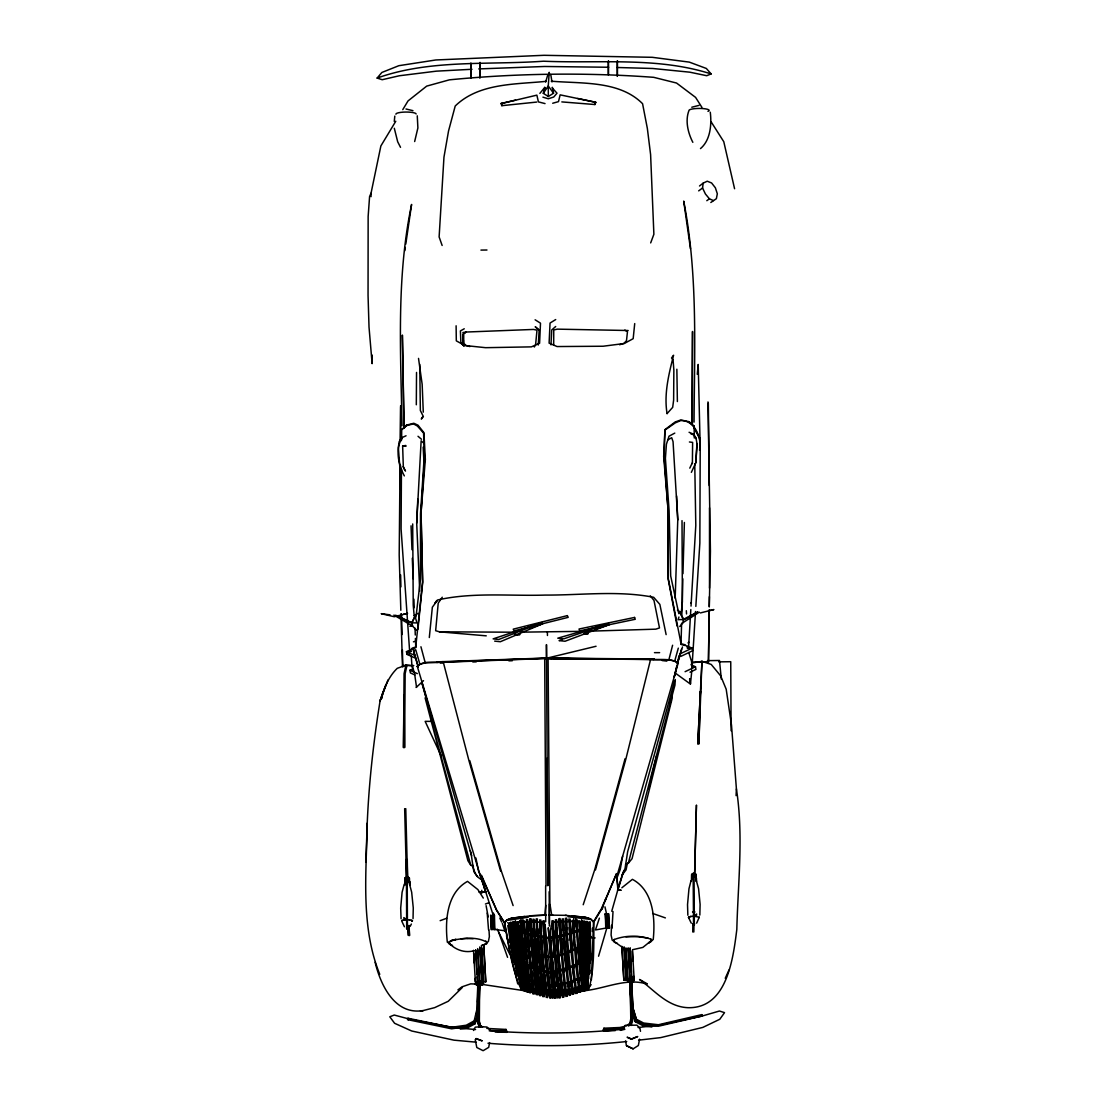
<?xml version="1.0" encoding="UTF-8"?>
<svg xmlns="http://www.w3.org/2000/svg" width="1106" height="1106" viewBox="0 0 1106 1106"><rect width="100%" height="100%" fill="white"/><g stroke="black" fill="none" stroke-linecap="round" stroke-linejoin="round"><path stroke-width="1.5" d="M534.281 347.035L535.581 344.851L537.004 330.182L533.534 329.436L466.179 332.035L463.4 333.86L463.4 342.666L465.681 345.335L469.856 346.579M545.631 886.321L545.7 921.81M423.28 412.151L422.16 384.294L418.524 358.399M462.889 332.547L466.179 332.035L463.4 333.791L463.442 342.722L463.4 340.192M463.386 342.68L463.414 333.777M400.4 489.364L400.496 465.377M400.579 441.391L400.69 407.132M401.45 469.055L401.091 529.014L409.483 649.084L411.003 651.641L406.469 651.697L406.953 654.337L415.884 658.346M401.63 439.925L401.685 429.653L406.317 425.686L413.45 423.875L417.377 426.017L423.57 433.068L424.524 459.515L421.054 512.825L422.589 581.922L415.745 646.969L412.206 648.144L410.575 650.176L410.976 651.42M477.709 982.266L477.46 1020.838L479.368 1027.336L477.751 1022.359L477.806 1013.248M477.889 1000.985L477.999 982.156L476.935 1009.197L473.7 1022.801M553.677 344.63L553.747 329.975L557.313 329.146L628.153 330.514M694.596 874.625L696.448 805.057L694.623 874.777M416.312 404.768L416.533 372.432M479.34 984.119L479.078 1020.672L480.875 1027.032L479.354 1022.193L479.645 982.142M694.043 422.105C694.471 348.376 697.941 273.901 683.702 201.085L690.49 248.864M400.04 465.792L399.197 555.005L400.828 610.263M400.275 440.05L400.607 405.736M589.429 963.381L589.788 922.736M406.496 665.01L397.261 668.314C388.082 677.135 383.934 689.01 380.091 700.817C373.593 741.324 368.975 782.094 367.233 823.113C366.404 873.394 360.418 926.579 379.759 974.317M555.848 993.63L555.903 989.497M589.18 963.243L589.761 922.722M708.462 661.457L709.181 610.305M709.236 606.904L709.375 596.673M709.499 588.143L709.499 507.806M549.336 926.095L549.447 903.934M692.384 463.58L692.619 442.386L689.411 441.985M692.743 931.999L692.881 923.676M693.835 931.985L693.987 923.662M405.031 884.828L405.169 878.067L407.298 876.436L409.441 878.026L409.662 884.772M413.036 918.616L413.271 907.943L411.667 892.196L409.51 884.095M555.336 993.63L555.392 990.879M691.444 881.288L691.582 874.542L693.697 872.897L695.84 874.487L696.075 881.233M708.434 663.158L709.236 609.904M709.305 606.447L710.425 551.161L707.978 401.934M522.848 921.077L524.023 921.132L525.792 948.506L530.659 992.912L531.198 990.395L529.981 990.064L529.484 992.773L526.345 967.169L522.889 919.363M631.097 1005.534L631.374 993.81L632.369 1002.105M631.374 1007.054L631.54 1000.363M556.277 995.677L558.807 993.506L557.009 998.193L554.742 988.322L551.272 955.031L550.47 930.45L551.341 925.003L553.194 922.1L579.143 921.091L584.59 990.133L576.461 991.792M699.835 915.077L700.112 904.404L698.563 888.657L696.31 880.556M687.559 646.167L692.024 648.171L680.176 653.812L680.66 656.452L692.508 650.812L692.024 648.171L687.49 648.227L687.365 646.761L684.987 644.77L681.033 643.692L681.6 623.203M681.835 614.673L682.831 578.811M682.969 573.682L684.379 522.461M408.902 882.865L408.874 877.749L405.211 877.791L406.386 880.749L407.478 880.735L406.441 879.422L406.69 928.819L407.755 927.257M407.215 879.422L407.45 928.805M692.204 879.367L692.176 874.252L695.826 874.196L694.333 877.196L693.296 875.883L693.186 879.547L693.545 925.266L694.609 923.717M694.07 875.883L694.319 925.266M493.304 915.45L493.47 913.058L493.58 914.413M606.586 914.054L604.968 906.851M477.211 976.875L477.571 981.948L475.4 981.99L475.165 978.34M479.907 948.077L481.787 981.907L479.603 981.934L477.778 949.778M485.755 941.026L486.93 942.284L486.225 943.57L483.723 944.745L485.769 981.852L483.599 981.879L481.718 948.063M367.233 823.113L365.879 861.92M675.172 598.235L677.771 519.917L676.609 495.958M419.755 364.358L420.349 410.478L423.363 416.533L421.303 419.063L422.713 416.727M477.543 1002.174L478.317 982.156M479.603 982.239L478.552 1009.336L475.082 1023.755L467.009 1028.151L460.29 1029.119M479.949 982.142L478.829 1010.856L475.082 1023.755M403.98 428.188L402.377 335.063L404.063 427.068L406.676 425.077L413.796 423.266L417.971 425.174L423.93 432.626L425.354 459.488L421.027 512.825L422.699 582.323L417.93 629.286M406.386 880.749L406.441 879.422M693.296 875.883L693.241 877.196L692.176 874.252M419.727 591.185L416.699 523.138L417.791 499.152M550.982 344.865L551.728 329.989L555.696 326.491M611.59 925.224L611.093 935.026L612.199 940.224M736.071 795.629L736.416 788.965L731.508 725.218L726.186 689.204L720.656 675.849L711.227 664.443L701.992 661.36L692.176 662.936M416.699 523.138L421.137 440.796L423.114 442.649M536.742 102.07L501.834 105.678L501.958 103.411L536.866 95.144L538.415 101.89L545.037 103.591M580.249 922.335L581.452 921.395L587.217 922.017L590.3 924.823L590.687 956.013L587.424 987.575L585.793 989.663L580.318 921.257L585.765 978.699L586.097 988.294L584.59 990.133L580.18 943.404L579.143 921.091M592.263 931.515L592.457 928.155M591.434 979.695L593.493 921.851L601.332 908.897L616.609 873.823L617.494 874.155L678.144 663.171C670.25 657.711 659.646 660.476 650.591 659.397L546.599 658.485M691.347 472.359L695.826 462.75L696.932 443.575M690.821 609.558L688.692 645.641L687.42 648.005M691.029 606.116L695.798 525.364L694.748 463.718M538.263 345.031L539.161 330.141L535.221 326.754L539.147 330.141M679.748 626.535L683.052 622.623L683.259 619.484L680.259 612.959L683.881 619.789L697.499 612.378M691.955 667.955L695.522 611.521M695.84 606.392L699.849 543.115L700.209 448.179C700.706 436.552 694.734 420.239 680.743 420.57L675.337 422.838L664.913 430.082L664.125 456.557L668.065 509.769L668.328 578.894L681.033 643.692M550.263 994.446L551.106 996.547L551.728 991.626L550.553 991.488L549.931 996.423L548.286 984.686L528.751 979.474L522.447 975.782M559.235 994.418L559.429 991.529L560.618 991.363L560.23 997.944L555.35 954.741L553.18 920.593M695.826 462.75L697.057 444.239L696.047 438.031L693.517 434.174L689.079 432.28M403.939 428.133L406.676 425.077M697.278 374.298L698.204 364.427L700.195 447.46L699.49 450.142M553.539 929.994L556.857 972.008L559.995 996.299L560.618 991.363L559.636 994.377M696.365 916.252L696.628 913.998L693.669 916.141L699.255 917.261M394.275 121.439L394.801 116.102M429.308 637.54L432.349 607.222L437.7 599.964C472.732 592.042 509.493 596.175 545.203 595.083C581.217 595.249 618.116 590.314 653.66 597.295L659.853 604.401L666.13 634.623M634.72 323.588L633.171 338.685L624.24 343.524L603.116 346.233L557.065 346.551L549.101 343.137L550.041 323.049L555.71 319.551M674.784 433.11L669.019 436.206L666.434 444.156L665.397 458.34L669.102 510.709L670.692 575.977L678.808 613.664L681.282 612.517L682.388 601.747L682.015 520.636M541.207 992.704L540.005 992.455L539.534 995.69L534.654 952.404L532.968 919.21L534.157 919.349L535.843 952.543L540.71 995.829L541.442 991.045L540.226 990.796M537.198 920.869L537.419 918.948L536.244 918.851L536.023 920.773L537.198 920.869L539.134 953.331L544.014 996.81L544.788 991.073L543.585 990.838M525.17 979.377L526.898 989.939L528.35 989.787L527.866 991.75L524.23 965.773L521.009 918.948M515.189 922.252L513.972 922.39L515.437 944.69L519.226 979.211L521.244 988.432L522.474 988.764C518.327 966.368 515.811 943.39 515.396 920.621M551.507 993.492L551.728 991.626M713.37 200.587L709.416 198.804L705.407 193.979L702.559 188.006L703.167 183.14L707.232 181.204L711.6 182.974L715.375 187.799L717.324 193.785L716.384 198.679L710.826 202.495M538.207 990.893L537.765 994.1L536.576 993.962L537.004 990.63L538.207 990.893L537.53 994.861L531.751 940.957L531.004 918.616M543.184 993.879L542.825 996.672L537.958 953.192L536.299 920.482M566.839 994.723L567.364 990.534L566.203 990.81L565.65 994.888M567.364 990.534L567.074 996.368L565.442 985.17M573.295 993.506L573.724 990.188L572.562 990.464L572.12 993.672L573.295 993.506L571.899 982.667M547.069 991.405L546.848 993.064L548.051 993.299L548.272 991.653L547.069 991.405L546.267 997.488L543.143 973.128A298.661 10.604 89.3 0 1 539.756 930.132L539.673 919.874M555.475 921.547L555.724 928.432A298.661 10.604 89.3 0 0 559.111 971.427L562.235 995.787L562.83 991.474L563.991 991.197L563.41 995.621L560.286 971.262A298.661 10.604 89.3 0 1 556.912 928.266M691.844 670.388L690.462 684.089L690.033 679.056M510.585 922.155L514.898 964.031L513.806 958.874M533.493 990.382L533.272 992.041L534.488 992.345L534.71 990.686L533.493 990.382L532.926 993.99L527.161 940.363L526.484 919.459M534.336 992.483L528.336 940.487L527.659 919.501M537.004 990.63L536.355 994.723L530.562 940.819L529.815 918.492M521.244 988.432L521.479 986.773L522.696 987.119L522.474 988.764M519.889 920.648L523.055 965.635L526.677 991.584L527.161 989.414M548.272 991.653L547.456 997.626L544.318 973.266A298.661 10.604 89.3 0 1 540.945 930.27L540.848 919.998M544.788 991.073L544.567 992.732L543.364 992.483M381.957 698.37L382.648 693.434M404.81 250.716L405.294 247.412M405.778 244.108L411.598 204.444C396.252 277.233 400.745 351.915 402.003 425.713M570.129 993.672L570.599 990.423L569.438 990.7L568.94 993.838M570.599 990.423L570.364 995.317L568.733 984.409M541.442 991.045L540.945 994.183L537.82 969.727L534.516 928.639M550.041 996.603L549.696 998.068L544.816 954.865L543.101 920.717M551.217 996.727L550.885 998.206L546.005 955.003L544.29 920.856M611.742 911.233L618.116 888.865L616.429 873.588L601.816 908.897L593.894 921.851C593.659 943.93 594.724 967.349 589.028 988.667L584.549 990.879L576.973 992.234M576.724 991.806L577.069 989.842L575.922 990.174M622.637 856.196L620.231 869.51L616.761 878.496M489.599 1042.585L488.7 1047.368L483.128 1050.7L476.797 1047.506L475.221 1039.585M639.558 1039.142L638.356 1045.516L633.102 1048.847L626.466 1045.668L625.512 1040.898M582.917 989.248L581.742 989.428M583.014 988.723L583.166 990.893L578.549 944.648M627.42 863.136L626.079 869.841L622.263 874.832L625.042 868.487L627.655 851.661L674.674 680.674M488.327 941.759L489.377 936.533L488.99 929.994M653.204 939.713C655.388 918.837 653.508 890.565 632.397 879.339L621.862 887.786M682.499 646.969L677.425 663.517L679.015 655.706M372.086 355.026L372.128 363.653L369.017 327.086L368.049 295.454L368.146 216.513L369.584 196.564L371.035 193.218L380.879 145.937L395.768 121.259M534.71 990.686L534.101 994.128L529.221 950.04M656.715 755.426L648.793 788.619M405.943 665.01L404.063 673.665L403.483 747.684L404.049 694.886L404.575 747.67L405.155 673.651L407.036 664.996M552.212 87.927L557.009 93.181L553.747 97.01L548.3 98.78L542.922 97.148M559.387 996.63L559.042 998.11L555.917 973.819L552.267 928.598M545.783 905.316L544.788 915.132M605.12 901.252L605.729 898.694M674.259 676.582L677.024 665.148M674.287 676.955L677.079 665.508M552.35 87.291L553.539 93.222L548.341 96.485L543.309 93.346L544.774 87.388L545.106 88.024M650.591 659.397L625.913 758.91L595.484 869.91M691.043 880.625L688.969 888.768L687.531 904.556L687.849 915.229M547.18 758.122L547.871 885.754L546.461 644.618L546.544 658.54L668.895 659.674L672.6 645.24M628.305 863.274L672.324 694.817L671.964 699.213L632.038 858.712L628.305 863.274L625.54 864.768M529.705 991.128L529.981 990.064M580.138 990.506L580.415 989.441L578.963 990.672M580.415 989.441L580.387 992.151L578.742 980.206M404.243 884.164L402.086 892.321L400.69 908.095L401.063 918.768M669.835 704.066L671.19 699.103M672.089 695.785L674.964 685.126L675.282 679.54M625.07 758.716L594.71 869.731L583.208 904.736M602.258 909.063L602.964 906.478M646.996 983.69L639.558 979.487C654.78 990.617 667.416 1006.778 687.918 1007.69C726.918 1008.727 733.112 958.957 736.817 929.469C737.992 882.602 743.647 835.486 736.416 788.965M678.089 662.95L674.743 660.987L678.296 648.144M677.425 663.517L681.49 649.125M491.147 929.621L490.691 915.091L491.645 929.621M492.668 929.607L492.211 915.077L493.179 929.607M494.368 929.579L493.912 915.063L494.465 915.892M494.866 929.579L494.423 915.049M475.898 1015.253L477.225 1010.732M605.77 928.211L605.328 913.68L606.282 928.211M607.014 927.409L598.553 956.22M607.471 928.183L607.014 913.667L607.968 928.183M608.991 928.169L608.535 913.639L609.503 928.169M545.631 82.038L547.788 74.89L549.336 74.199L550.829 74.849L551.977 81.955M617.881 890.233L621.171 890.247L617.881 890.206L623.729 870.92M631.056 1020.326L629.591 1025.193L630.779 1018.792L630.088 978.755L631.028 1018.64M414.653 141.54L417.888 127.95L417.266 115.826M617.549 890.206L622.595 873.823M630.821 1023.935L632.397 1018.916L631.733 978.741L632.673 1020.451L631.111 1025.469L630.821 1023.935L628.609 1026.05M678.946 616.996L678.075 619.692L683.259 619.484L697.762 611.839M531.198 990.395L530.894 991.253L527.756 965.649L524.299 921.063M579.268 989.801L579.198 992.317L577.553 980.372M385.635 685.471L380.091 700.817L387.999 679.955M650.674 242.905L653.881 234.278L650.605 154.619L647.356 128.462L642.572 103.701C619.305 80.365 581.715 83.793 551.244 81.18M493.553 929.317L505.055 930.782M473.423 1021.28L466.248 1025.221L451.497 1027.308L408.045 1018.253L407.492 1019.621L451.621 1028.815L466.718 1026.631L474.806 1022.234M615.295 1030.585L603.669 1031.11L603.392 1029.589L603.945 1028.207L619.872 1027.502L624.738 1026.354M603.669 1031.11L603.945 1028.207M488.534 929.662L487.207 913.072M612.06 928.141L613.014 911.524M561.82 101.904L594.876 104.531L595.844 102.319L577.609 98.489M599.397 918.16L595.47 929.952L606.835 927.906M725.246 978.271L728.992 970.003M395.561 615.226L411.695 623.148L415.054 616.236L416.547 621.572M407.478 880.735L408.874 877.749M689.798 468.142L692.259 462.916M411.695 623.148L415.054 616.236M410.174 926.344L411.363 924.049M473.506 1030.488L475.262 1027.156L481.041 1026.714L486.944 1027.018L490.331 1030.28M474.377 950.635C465.101 953.413 455.078 949.916 448.76 942.754L451.953 940.294L456.004 939.326L449.077 941.69L448.359 943.003L449.561 944.289L452.534 945.423M614.314 939.436L613.609 940.722L614.784 941.98L622.885 947.662M632.743 949.667L642.849 947.413L651.78 940.252M402.294 920.344L409.579 919.819M555.682 972.174L559.152 995.87M402.778 109.632L408.031 100.922L426.695 86.116L449.395 79.839C517.179 73.203 585.765 72.36 653.687 77.323L676.54 83.033L695.577 97.383L701.937 107.393M623.176 1028.649L625.249 1025.303L636.932 1025.165L639.987 1028.442L640.498 1031.317M401.782 438.46C395.036 449.478 398.506 465.087 404.34 475.898M404.105 427.676L401.685 429.653M583.263 990.382L581.977 991.073L577.373 944.814M481.857 984.741L481.967 982.847L476.797 982.916L476.271 983.801L476.963 984.796L481.857 984.741L481.843 982.529M543.309 93.346L548.258 85.978L549.212 72.319L549.336 74.199M442.262 597.226L438.225 603.129L435.653 630.697L439.455 631.83L486.253 635.839M413.478 650.84L418.165 666.711L417.294 666.171L418.013 665.881C424.51 659.826 435.225 663.517 443.16 661.651L436.759 662.466M545.811 993.05L526.235 991.598L521.216 989.511C511.719 968.953 508.525 945.243 504.599 922.943L506.742 919.916L511.29 918.243L530.839 915.782L546.364 915.132M558.807 996.465L560.327 994.322M481.497 875.261L496.539 910.197L504.599 922.943L506.935 920.068L511.401 918.257L524.714 916.445M504.709 922.943L496.691 910.197L481.055 875.496L480.294 875.841L417.294 666.393L419.865 664.25L425.174 662.923L546.447 658.485M539.866 93.388L544.774 87.388M471.986 69.277L436.372 71.157L399.307 75.761L382.206 79.715L377.132 78.07L381.86 72.471L398.837 65.696L435.847 59.973L544.028 55.3L652.25 57.305L689.301 62.116L706.347 68.461L711.13 73.936L706.693 75.706L689.785 72.18L652.775 68.489L617.148 67.494M528.35 989.787L524.451 963.824L521.272 925.833M667.139 413.52L672.683 407.354L673.623 400.151L673.858 370.151L673.07 359.74L671.549 357.957L673.582 355.247C668.784 374.174 663.794 394.137 667.084 413.713M591.157 984.672L588.876 987.105L586.014 988.156M677.466 663.863L678.144 663.171M462.405 987.409L448.234 1001.276L434.686 1007.635L421.524 1010.981L423.156 1010.649M617.494 874.155L616.775 874.846L617.784 888.865M402.28 920.275L401.672 920.925L404.423 926.745M411.847 921.381L412.441 920.731L409.552 919.763M688.471 917.386L690.987 916.293M698.633 917.842L699.255 917.192L696.669 923.137M416.132 687.476L423.501 680.674M583.94 959.552L589.609 954.395M589.678 954.658L582.876 960.851L573.917 965.538M589.692 955.155C579.876 965.718 565.415 969.838 551.825 973.169C537.654 970.128 522.309 966.036 512.437 954.824C522.654 965.718 537.571 969.893 551.728 972.907L572.424 966.326M570.627 951.561L581.203 945.436L590.715 936.423C580.429 947.095 566.714 954.644 551.894 956.317M590.715 936.423L590.784 937.211C580.512 947.883 566.797 955.432 551.963 957.091M588.655 971.206C579.198 980.524 565.816 983.027 553.332 985.709M589.816 970.252L584.023 975.506L577.788 979.363M699.517 185.988L703.167 183.14M626.355 1025.981L629.3 1023.672M457.912 989.884L461.976 986.842L470.672 983.856L477.529 984.091M588.834 922.57C578.549 932.372 564.226 935.317 550.636 937.224M588.917 922.86C578.576 932.717 564.184 935.482 550.636 938.04M590.106 921.63L579.986 929.69L573.35 932.621M588.917 923.358C578.645 933.298 564.226 935.773 550.719 938.33M698.674 190.868L702.559 188.006M706.817 200.698L709.416 198.804M693.656 916.155L689.079 916.805M700.485 148.591C710.467 140.241 711.794 124.439 710.273 112.204M556.124 996.008L558.336 994.529M423.169 447.156L423.916 461.326L420.501 513.778L420.474 579.06L415.994 616.913L414.169 615.807L417.957 613.36M683.052 622.623L699.296 612.171M582.848 976.073L577.857 979.142L568.014 982.861M581.272 945.215L570.696 951.354L559.774 955.473M667.844 439.87L671.701 437.7L673.056 441.695L677.771 519.917M464.257 328.786L460.414 330.901L460.87 342.805L463.926 345.929L460.87 342.805M582.807 960.575L572.355 966.063L551.756 972.409C537.585 969.409 522.654 965.234 512.437 954.326L512.465 955.086M587.424 986.137L582.627 988.598L555.392 990.492L550.276 939.851M690.711 603.129L691.444 602.756M687.987 642.932L689.024 642.351M410.907 649.581L406.469 651.697L415.4 655.706M412.87 668.867L409.911 670.277L410.395 672.918L414.861 674.923M685.098 671.688L695.467 666.752L695.951 669.393L690.033 672.213M481.29 945.685L486.599 943.833L487.304 942.519C477.101 936.16 463.041 938.178 451.621 940.487M648.586 942.713L651.088 941.538M648.918 943.003L652.181 940.487L650.605 938.994M406.054 435.778L401.658 437.769L399.169 441.695L398.34 447.266L399.764 466.4M377.132 78.07C430.193 59.116 488.216 65.171 543.585 61.203C599.314 63.623 657.24 56.641 711.13 73.936M584.397 984.879L569.272 990.285L554.465 993.188M584.48 985.197L569.272 990.782L554.465 993.686M584.493 985.695L569.355 991.1L556.194 993.686M440.147 920.676L446.617 918.298M485.423 904.017L488.658 902.828M529.981 628.346L542.825 623.701L500.368 641.715L494.686 641.134M579.323 987.202L569.355 990.603L554.548 993.506M415.856 647.687L412.234 648.89L415.082 650.48M586.747 986.331L587.894 985.958L588.129 987.603L586.982 987.976L586.747 986.331L582.24 929.939M562.304 639.586L559.069 640.623L565.069 641.245L609.171 624.696L594.627 629.314M584.936 632.397L589.775 630.862M619.595 344.74L623.936 343.385L626.494 340.662L627.461 331.759L624.821 330.086M579.516 991.446L580.664 991.087M421.524 1010.981L422.603 1010.663C394.565 1014.921 380.533 984.782 375.114 962.275M654.254 659.342L546.585 658.25L551.756 658.429M552.696 103.245L558.502 101.641L560.12 94.853L595.844 102.319M413.423 641.812L414.957 641.397M409.87 626.328L412.538 625.637M691.789 107.227L699.02 105.374M507.557 920.358L528.281 917.233M561.364 970.252L551.825 972.672C538.18 969.713 523.622 965.953 513.613 955.598M700.333 612.945L713.895 609.572L708.559 610.761M596.065 646.263L546.53 658.25L577.553 658.9M569.687 992.358L570.848 992.068M404.119 919.846L403.856 917.607L406.842 919.694M563.065 993.119L568.816 992.746M566.452 992.469L567.613 992.193M638.604 1040.165L660.711 1037.608L702.822 1027.405L719.799 1019.262L724.527 1012.64L719.453 1011.022L702.338 1015.985L701.771 1014.631L658.429 1024.75L643.651 1023.036L636.434 1019.262L632.798 1007.276L631.415 978.741L629.784 978.755L631.194 1007.442L635.356 1021.778L643.471 1025.967L651.876 1026.976M624.503 1027.792L603.392 1029.589M620.272 1030.363L624.779 1029.327M501.834 105.678L501.018 103.494L515.576 100.148M553.346 986.206L568.083 982.64M553.415 986.483C566.3 983.856 580.816 980.856 589.816 970.75M403.607 614.231L407.575 613.36L394.248 616.719L381.211 613.678L390.072 614.853M420.432 1010.995L422.063 1010.663M550.719 937.833L558.724 936.34M551.894 956.814L559.857 955.266M481.843 945.381L484.041 945.036M404.837 470.188L403.331 467.147L402.639 445.967L405.819 445.483M580.097 991.045C602.452 990.243 624.959 977.04 647.038 984.077M546.018 885.712L544.705 658.36L548.092 658.291L549.917 903.892L551.7 915.077L548.756 915.118M569.231 969.686L565.954 929.621L565.595 919.846L566.784 919.68L566.535 918.035M555.654 921.478L556.83 921.312L556.595 919.667L555.406 919.833L555.972 930.091A298.661 10.604 89.3 0 0 559.346 973.086L562.47 997.432M554.175 954.893L552.226 922.155L553.401 921.989M562.415 920.925L563.604 920.759L563.341 918.837L562.152 919.003L562.76 929.939M559.664 993.395L560.853 993.229M515.507 635.065L520.027 634.526L514.497 634.471M624.503 1029.105C579.655 1033.654 534.129 1034.221 489.184 1030.778M638.093 1027.529L660.199 1024.986L702.338 1015.985L658.305 1026.257L643.194 1024.446L635.065 1020.257L636.434 1019.262L636.724 1020.783L633.088 1008.796L631.415 978.741M626.715 1041.534C580.747 1046.359 534.06 1046.94 487.995 1043.248M405.971 446.299L402.639 445.967M584.59 988.681L572.936 989.635M559.083 920.593L560.272 920.468L560.023 918.561L558.834 918.685L561.019 953.068M631.194 1007.442L632.203 1007.345M629.784 978.755L631.471 1008.976L632.48 1008.866M583.982 634.125L588.226 633.683L584.106 633.627M545.922 992.759L529.29 992.013L525.433 990.865L522.986 981.174L517.705 921.851L543.087 922.224L545.106 925.086L552.931 998.248L552.364 993.589L547.608 992.815M501.018 103.494L501.958 103.411M439.649 661.761L546.475 658.015M436.676 662.218L546.475 658.25M573.682 918.74L573.751 920.455L572.562 920.538L574.318 947.897M570.35 992.732L575.314 992.358M553.124 989.704L533.133 989.994L521.037 987.948M546.253 81.332C515.382 84.457 478.912 82.922 455.216 106.01L448.552 130.923L443.962 157.176L439.123 236.933L442.137 245.477M476.824 981.616L482.686 981.229L483.198 982.584L482.686 983.911L476.99 983.842L476.34 982.888M568.816 919.003L569.051 920.648L570.254 920.565L572.079 949.363M563.493 992.621L574.913 991.93M478.76 68.918L544.553 66.484L608.673 67.259M440.299 663.047L443.589 662.881M529.677 915.809L545.341 915.146M461.078 938.842L467.064 938.4M625.941 936.81L637.982 936.658L648.005 938.068M472.801 661.969L476.244 661.858M508.884 660.835L512.327 660.724M691.844 662.19L708.186 661.734M479.202 892.044L485.714 891.865L484.705 888.574M479.299 892.072L485.714 891.837L480.294 875.841M520.124 632.176L583.249 631.319M588.364 631.208L655.803 629.162L659.494 627.932L654.005 600.475L650.287 595.83M547.373 993.036L549.682 992.994M519.599 920.869L520.802 920.842M531.64 991.64L539.452 991.515M544.705 658.36L548.521 658.319M480.944 250.094L486.972 250.011M406.953 654.337L409.773 654.31M707.425 660.641L719.481 660.489L721.333 679.181M718.776 661.858L730.748 661.72L731.094 730.762M691.775 666.807L695.467 666.752L691.001 664.747M692.55 912.008L694.955 911.98M549.309 915.104L566.466 915.353M591.682 937.943L595.139 937.902M552.032 973.93L548.3 927.727L551.645 973.93L555.212 998.165M630.061 980.289L632.01 980.262M482.548 982.626L476.147 982.709L475.055 983.815L476.396 985.031L482.506 984.948L483.751 983.704L482.548 982.626L482.534 980.414L483.737 981.506M621.904 946.321L623.812 979.377L625.996 979.363L626.01 980.123L623.839 980.151L621.904 946.819M625.955 948.436L627.821 980.096L630.005 980.068L628.125 947.925M630.157 948.381L632.038 980.04L634.208 980.027L633.932 976.377M575.59 918.27L575.839 920.164L577.097 920.151L577.36 926.648M549.641 915.091L552.834 915.063M513.322 632.203L439.455 631.83M568.304 989.773L555.419 989.497M654.476 652.651L659.632 652.651M400.939 613.706L402.473 665.508L413.741 665.549M432.017 721.389L425.146 721.347L441.087 755.73M546.53 658.015L654.254 659.107M396.833 615.558L412.054 622.83L416.921 622.913M546.779 658.25L593.507 659.19M495.225 1032.064L506.852 1032.313L505.995 1029.423L486.82 1028.414M489.958 1030.446L506.576 1030.778M662.19 660.586L667.195 660.697L662.231 660.213M467.064 938.565L473.119 938.69M568.028 916.736L589.816 919.349M558.641 658.664L565.512 658.9M584.493 921.519L585.765 921.561L585.959 925.501M480.944 984.216L526.525 991.045M550.94 915.049L551.7 915.077M526.262 921.118L527.424 921.16M571.664 915.865L585.53 917.344L590.521 919.031L593.466 921.851L590.632 918.892L585.586 917.33L565.36 915.353M630.779 1018.792L632.397 1018.916M581.549 919.791L581.756 921.422L583.083 921.547L583.318 926.482M475.58 1029.534L453.46 1027.529L411.238 1019.58L394.248 1015.045L389.796 1016.773L394.593 1023.285L411.709 1030.999L453.972 1040.165L476.092 1042.17M650.632 659.093L653.95 659.411M529.594 920.137L530.769 920.275M539.452 921.519L540.627 921.657M542.866 922.128L544.055 922.266M532.76 921.146L533.949 921.284M547.387 937.266L524.576 932.731M408.128 665.231L413.036 665.895M548.7 956.358C535.041 955.059 521.825 949.072 511.981 939.492M548.728 956.635L540.806 955.501L529.885 951.865M548.7 956.842C534.958 955.653 521.88 949.363 512.009 939.782M550.318 957.367C535.539 956.178 521.313 949.722 510.806 939.243M547.429 937.874L524.603 933.008M547.401 938.082L524.576 933.229M547.429 938.372L524.617 933.505M552.779 992.912L539.576 990.644L523.014 985.142M553.152 993.465L539.576 991.142L529.58 987.81M552.82 993.727L539.617 991.474L524.355 986.441M551.7 985.653L538.608 982.999L528.779 979.75M551.673 985.875L538.581 983.22L528.751 979.957M551.7 986.151L538.608 983.497L528.779 980.248M688.526 421.593L691.872 423.584L692.522 331.482L692.384 424.566L688.526 421.593L680.784 419.962L675.144 421.994L664.927 429.653L663.669 456.543L668.065 509.769L668.218 579.295L677.107 626.093M536.783 992.289L537.986 992.538M668.895 659.674L674.743 660.987M405.999 108.996L412.953 110.669M680.95 644.411L685.056 645.503M529.76 991.723L530.977 992.041M526.94 991.073L528.115 991.446M652.637 913.445L665.383 917.897M517.705 921.851L525.433 990.865L521.88 988.391L512.825 956.98L507.861 925.833L510.198 922.971L515.479 922.21L516.696 923.123L521.673 981.202L524.078 990.423L521.299 979.487L516.64 922.031L516.696 923.123M523.055 985.474L529.539 987.976M650.978 939.201C639.296 935.164 625.471 935.123 613.941 939.658L613.236 940.957L614.424 942.243L617.411 943.39M690.697 433.69L693.642 434.865L696.172 438.695M523.235 932.178L517.885 929.952L510.225 924.478M523.276 932.455L517.926 930.243L510.253 924.754M523.235 932.662L517.885 930.45L507.668 922.639M523.276 932.952L517.926 930.74L510.253 925.252M417.349 673.623L409.911 670.277L413.603 670.236L411.888 665.328L411.28 655.872M626.466 1045.668L633.102 1048.847M692.757 425.381L694.098 426.045L694.305 438.031M470.769 865.21L425.105 697.872L467.921 860.731L470.769 865.21L473.465 866.648M393.888 615.088L412.441 625.955L416.589 630.337M522.474 976.059L527.493 979.225M527.521 979.501C524.686 979.073 507.184 964.183 521.272 974.856M677.384 610.153L681.282 612.517M535.124 319.8L540.502 323.173L539.59 343.247L531.378 346.869L485.575 347.685L464.796 345.501L456.308 340.855L456.114 325.786M422.243 683.785L470.976 853.597C473.091 862.832 471.986 876.104 482.81 880.141L482.147 878.136M689.301 917.966L688.485 917.33L691.278 923.206M411.626 920.22L412.455 920.8M691.457 424.123L694.098 426.045M674.66 672.628L690.061 683.798L689.619 678.725M480.598 1025.511L482.575 1026.99M417.294 666.393L418.165 667.07M516.599 971.441L521.299 975.133M516.571 971.649L521.272 975.354M418.013 436.276L421.483 439.262M509.576 937.432L519.198 946.197M448.746 942.754L449.921 944.012M553.539 93.222L548.258 85.978L548.341 96.485M711.034 121.688L723.78 141.706L734.578 188.739M481.967 980.649L482.506 981.52M483.294 898.072L477.875 889.57L467.534 881.371C446.506 893.026 444.985 921.257 447.336 942.257M693.932 427.441L699.96 438.681M693.932 427.455L699.96 438.764M482.81 880.141L478.594 871.265L475.926 858.007M692.84 142.328C687.96 132.886 685.029 120.706 688.941 110.586A10.12 2.032 -0.3 0 1 701.287 108.471A10.12 2.032 -0.3 0 1 707.978 111.374M400.524 147.333L397.676 141.748L394.303 128.241M497.106 929.095L509.949 954.589M403.206 466.483L405.487 471.142M499.815 918.049L501.695 922.058M506.852 1032.313L505.995 1029.423M502.331 923.399L504.93 931.072M498.612 931.971L507.571 957.34M411.93 666.089L414.073 672.268M513.115 905.593L501.267 870.878L469.76 760.624M481.096 877.5L492.93 914.303M482.175 880.445L483.184 883.708M688.775 652.443L691.665 661.872L691.803 668.107M631.471 1008.976L635.356 1021.778M413.34 650.01L418.013 665.881M415.732 649.775L419.865 664.125M500.576 871.086L468.999 760.845L443.243 661.955M426.335 698.826L421.787 682.665M590.825 954.119L582.807 961.073L572.355 966.547L575.784 993.617M470.313 850.735L471.668 855.726M420.93 646.761L425.202 662.688M482.285 879.657L483.128 883.003M402.473 665.508L402.819 666.932L402.418 649.899M517.746 983.925L510.516 954.174L504.613 922.943M477.28 876.629L473.921 871.722L472.621 865.044M481.843 876.782L485.05 890.51M509.189 939.27L509.977 942.63M510.751 945.989L511.525 949.335M522.696 987.119C518.548 965.649 516.751 943.736 515.451 921.92M550.553 991.488L551.452 995.967M510.516 935.51L508.553 925.418L510.447 935.565M511.179 938.883L512.493 945.616M513.156 948.989L515.783 962.455M516.433 965.828L518.41 975.921M511.083 938.939L513.64 952.46M514.608 957.533L515.562 962.593M517.166 971.04L518.133 976.114M514.871 958.418L518.037 975.312L516.848 973.971L512.908 942.962L511.497 922.487L512.686 922.404L518.037 975.312L512.963 921.962M486.101 905.662L488.202 916.943M701.771 1014.631L702.061 1016.151M643.194 1024.446L643.471 1025.967M510.364 939.63L514.898 964.031L510.322 922.763L509.175 923.469L510.364 939.63L513.585 960.533M505.29 929.068L505.898 932.358M506.507 935.648L507.115 938.939M466.718 1026.631L467.009 1028.151M408.045 1018.253L408.335 1019.773M584.341 921.091L586.996 955.736L588.986 966.713M551.991 920.759L552.226 922.155M510.848 939.588L511.331 942.796M511.829 946.017L512.825 952.446M567.544 984.575L569.189 995.483M538.359 984.782L539.756 994.045M588.668 972.782L588.917 974.441L590.092 973.073L585.71 923.856M581.936 989.137L582.171 990.782M570.005 918.92L570.254 920.565M577.069 989.842L576.973 993.451L575.314 981.478M565.346 918.201L565.595 919.846M573.724 990.188L573.544 994.266L570.171 967.874M564.254 985.335L565.899 996.534M563.991 991.197L563.659 997.266L560.535 972.921A298.661 10.604 89.3 0 1 557.148 929.925L556.83 921.312M544.235 995.151L541.111 970.93L537.765 928.722M541.663 985.46L543.06 995.013M554.714 998.179L551.645 973.93M551.106 996.547L546.226 953.344L544.401 923.994M547.677 995.967L544.553 971.607A298.661 10.604 89.3 0 1 541.166 928.611L540.917 921.727M545.092 986.082L545.797 990.962M414.612 673.817L416.533 687.172M572.355 994.432L568.982 968.04L565.719 927.975M531.737 982.017L532.539 987.921M528.502 982.308L529.304 988.183M570.71 982.833L572.12 993.672M537.765 994.1L532.885 949.75L531.06 920.247M535.18 983.123L535.774 987.769M536.175 990.865L536.576 993.962M515.092 956.469L516.474 967.556M412.054 622.83L412.441 625.955M514.414 922.141L515.465 930.671M515.894 934.086L518.424 954.547M518.852 957.948L519.696 964.778M520.332 969.893L520.967 975.008M521.603 980.123L522.447 986.939L527.811 989.276L555.834 990.492L550.235 936.478M513.129 940.653L513.723 945.395M514.11 948.561L514.898 954.893M523.65 966.824L522.958 960.354M524.037 969.962L524.783 976.239M574.373 982.875L570.655 947.883M563.714 970.487L565.678 986.815M562.525 970.653L564.502 986.981M548.092 983.123L546.157 965.248M543.945 976.349L544.705 982.833M540.309 974.054L539.493 965.98M540.696 977.303L541.47 983.828M534.018 973.266L534.792 979.833M516.239 948.118L517.014 954.755M573.585 966.409L575.562 983.137M531.364 978.672L529.539 961.847M578.991 981.865L575.258 946.086M575.825 965.054L577.802 982.031M568.968 986.068L564.267 938.178M567.793 986.22L563.092 938.344M537.018 972.976L536.147 964.46M537.392 976.349L538.166 983.096M526.968 968.925L526.262 962.096M527.341 972.326L528.115 979.128M517.594 959.732L518.106 964.432M518.438 967.57L519.281 975.409M589.014 963.492L586.042 928.888M580.595 944.648L584.092 980.428M582.102 980.331L577.47 930.63M580.927 980.497L576.295 930.796M586.996 955.736L588.503 971.082M519.474 945.409L522.986 981.174M588.599 978.644L583.139 921.257L583.512 928.128M521.838 948.685L522.64 957.022M634.208 980.027L632.397 950.04M630.005 980.068L628.139 948.409M626.01 980.123L624.088 946.791M584.383 942.298L587.687 979.418M577.249 966.547L574.401 935.828M576.074 966.713L572.41 920.468M573.834 968.054L570.157 922.335M570.903 949.529L569.189 927.602M568.415 949.155L570.406 969.52M567.24 970.861L563.521 923.482M566.065 971.027L562.221 920.551M545.051 953.206L545.839 961.819M535.193 954.174L535.829 961.031M531.862 951.312L532.498 958.114M532.816 961.529L533.451 968.331M529.456 948.381L527.714 921.229M527.382 938.704L528.115 946.653M528.419 949.943L529.221 958.446M525.143 950.137L525.944 958.681M485.769 981.852L483.737 945.174M483.599 981.879L481.622 946.874M481.787 981.907L479.81 946.888M479.603 981.934L477.681 948.602M477.571 981.948L475.704 950.289M475.4 981.99L473.52 950.317M631.747 976.404L632.038 980.04M625.996 979.363L624.13 947.966M563.949 972.146L560.203 923.441M562.774 972.312L558.889 920.303M538.332 953.151L539.203 962.773M514.29 922.114L515.05 930.547M515.507 935.607L516.267 944.054M516.723 949.114L519.143 976.114M567.502 938.718L568.664 950.814M531.433 946.625L530.617 936.049M414.169 615.807L413.229 605.079L412.69 523.954M514.166 922.349L514.788 930.616M524.106 938.151L524.825 946.708M586.94 921.215L589.913 963.105L590.673 959.579L589.664 938.648L588.475 922.487L587.092 921.823L587.59 927.975M510.46 936.423L509.507 924.588M534.018 940.072L534.765 949.225M512.631 934.446L511.926 924.768M583.415 929.773L588.129 987.603M562.207 952.902L560.272 920.468M537.184 938.773L538.055 949.943M520.442 931.335L521.52 945.353M588.337 923.621L590.037 949.874M544.028 939.464L544.664 948.049M581.756 921.422L582.143 926.648M515.23 936.879L515.673 943.142M686.328 610.719L686.55 613.941M583.968 934.943L584.549 943.473M584.77 946.888L586.968 979.308M583.664 931.418L583.028 921.505M584.77 925.667L588.917 974.441L588.42 957.52M581.645 921.104L586.982 987.976M577.719 932.289L576.917 919.943M576.53 932.455L575.673 919.985M574.636 937.473L573.71 920.303M523.677 931.791L522.986 920.925M520.096 925.694L520.359 929.925M588.24 937.169L589.913 963.105L589.664 938.648M605.328 913.68L605.369 914.524M543.571 931.667L543.17 922.293M632.881 960.962L632.438 951.201M631.346 972.091L630.157 947.897M536.59 928.625L536.977 935.386M476.949 973.999L475.746 949.791M474.115 962.925L473.672 953.165M570.019 939.976L569.051 920.648M566.894 927.81L567.751 940.363M533.327 928.501L533.617 933.519M530.355 931.376L529.871 920.123M527.037 932.579L526.539 921.16M594.765 102.264L594.876 104.531M516.267 956.607L516.834 967.598M575.839 920.164L576.171 926.814M408.031 927.187L408.404 935.51L408.045 927.257M696.421 878.123L696.545 881.371M573.751 920.455L574.055 928.169M411.045 525.834L411.971 549.723M412.303 558.254L413.105 578.728M413.893 599.203L414.225 607.733M415.026 628.208L415.289 635.024M415.414 638.439L415.745 646.969M409.98 881.662L410.105 884.897M566.784 919.68L567.143 929.455M563.604 920.759L563.936 929.773M539.728 921.588L539.991 928.487A298.661 10.604 89.3 0 0 540.281 933.34M627.821 980.096L625.941 947.939M623.812 979.377L623.839 980.151M547.359 632.107L547.456 635.494M405.764 808.652L407.589 879.311M404.658 808.652L406.469 878.192M691.651 662.632L691.803 668.84M400.621 574.913L400.911 586.844M401.561 614.106L402.045 634.554M549.419 923.524L549.157 891.74M406.123 859.486L406.455 878.33M676.858 369.224L677.384 401.547M407.575 879.035L407.271 859.514M693.517 923.731L693.545 925.266M406.662 927.27L406.69 928.819M708.324 403.331L709.25 485.548M371.035 193.218L371.063 196.661M695.826 874.196L695.868 879.325M405.211 877.791L405.252 884.62M481.787 890.316L481.801 893.192M476.949 982.584L476.963 984.796M617.452 60.692L617.466 75.885M617.231 61.189L617.245 76.383M608.494 60.802L608.507 74.309M608.272 61.3L608.286 74.807M480.045 62.392L480.073 77.572M479.838 62.89L479.852 78.084M471.101 64.189L471.115 77.683M470.88 63.001L470.893 78.194M395.92 114.208A10.12 2.032 -0.3 0 1 405.653 112.052A10.12 2.032 -0.3 0 1 416.132 113.959M543.364 971.483A298.661 10.604 89.3 0 1 542.88 966.99M542.562 963.699A298.661 10.604 89.3 0 1 541.774 954.533M541.387 949.515A298.661 10.604 89.3 0 1 540.585 938.012M700.444 691.222L698.854 744.048L701.964 661.029L697.748 744.062L700.444 691.222M627.005 979.446L627.807 982.114L633.503 981.907L632.867 979.681L627.005 979.446M436.87 600.544L435.073 603.102L436.884 600.544M637.568 1036.585L631.263 1039.211L627.116 1037.207L631.637 1038.949L637.568 1036.585M542.051 622.567L498.847 639.448L493.138 638.867L542.051 622.567M481.981 1040.801L476.009 1038.575L481.981 1040.801M608.549 623.508L563.784 638.826L557.783 638.176L608.549 623.508M567.323 615.613L513.225 629.162L514.083 630.904L568.207 617.342L567.323 615.613M634.567 617.438L579.019 629.024L579.71 630.876L635.259 619.277L634.567 617.438M551.825 973.169L551.728 972.409L551.756 973.169M409.497 935.496L409.054 925.515L409.497 935.496"/></g></svg>
